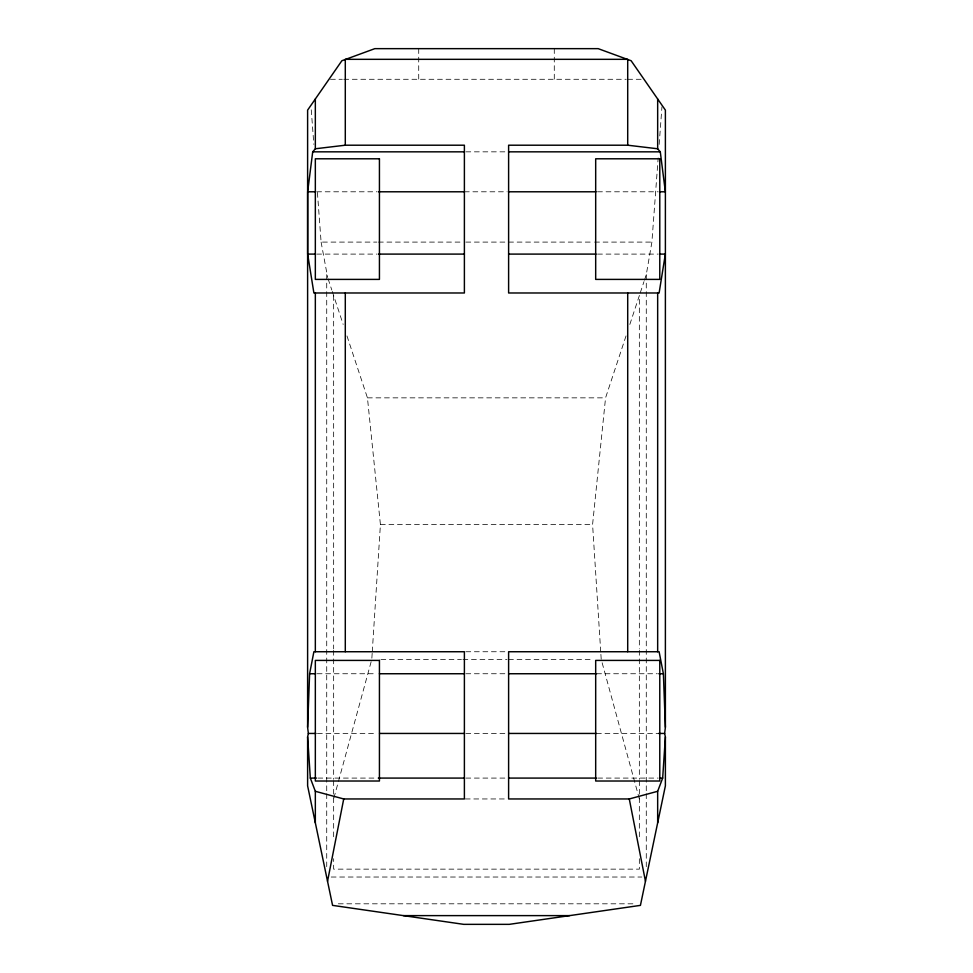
<?xml version="1.0" encoding="UTF-8"?>
<svg xmlns="http://www.w3.org/2000/svg" width="973" height="973" viewBox="0 0 973 973"><rect width="100%" height="100%" fill="white"/><g stroke="black" fill="none" stroke-linecap="round" stroke-linejoin="round"><path stroke-width="0.73" stroke-dasharray="4.87 3.65" d="M372.173 653.333L371.783 659.402L333.654 798.955M372.27 651.825L380.419 524.532L367.441 397.848L346.497 334.493M644.43 280.236L646.279 274.641L651.898 242.095L658.162 157.942M659.159 144.418L661.956 106.835M600.73 651.825L592.581 524.532L605.559 397.848L626.503 334.493M629.835 324.423L639.346 295.622L639.346 648.869M640.27 292.824L643.968 281.635M330.479 79.287L342.301 79.287M343.785 79.287L626.259 79.287M627.731 79.287L642.521 79.287M465.872 151.837L507.128 151.837M316.687 191.79L376.977 191.79M464.389 191.79L507.128 191.79M597.531 191.79L657.809 191.79M317.417 192.508L321.102 242.095L376.904 242.095M378.412 242.095L462.88 242.095M465.872 242.095L507.128 242.095M508.611 242.095L593.08 242.095M594.588 242.095L651.898 242.095M316.687 254.099L376.977 254.099M597.531 254.099L657.809 254.099M367.441 397.848L605.559 397.848M380.419 524.532L592.581 524.532M465.872 651.74L507.128 651.74M380.905 659.402L461.433 659.402M462.953 659.402L507.006 659.402M508.526 659.402L593.615 659.402M317.186 673.742L376.381 673.742M465.872 673.742L507.128 673.742M596.619 673.742L657.322 673.742M317.441 733.447L376.527 733.447M465.872 733.447L507.128 733.447M596.473 733.447L658.587 733.447M317.879 778.084L376.794 778.084M465.872 778.084L507.128 778.084M597.726 778.084L658.137 778.084M465.313 798.955L507.687 798.955M331.197 877.026L641.803 877.026M338.324 903.808L634.676 903.808M321.102 242.095L327.646 277.439M328.108 278.837L331.805 290.027M332.267 291.426L343.165 324.423M639.346 798.955L601.217 659.402L600.827 653.333M311.263 109.84L313.841 144.418M646.279 274.641L646.279 792.265M646.279 793.786L646.279 866.651M639.346 650.378L639.346 779.251M639.346 780.76L639.346 839.285M639.346 858.697L639.346 869.144L333.654 869.144L333.654 858.697M554.282 48.65L554.282 79.287M418.718 48.65L418.718 79.287M333.654 295.622L333.654 648.869M333.654 650.378L333.654 779.251M333.654 780.76L333.654 839.285M326.721 274.641L326.721 792.265M326.721 793.786L326.721 866.651"/><path stroke-width="1.46" d="M307.614 727.232L309.609 673.742L313.89 651.74L464.389 651.74L464.389 798.955L343.724 798.955L315.337 791.304L310.326 778.084L307.614 736.95L308.356 733.447L307.614 727.232L307.614 110.119L341.864 60.74L374.824 48.65L598.176 48.65L631.136 60.74L665.386 110.119L665.386 727.232L664.644 733.447L665.386 736.95L665.386 785.856L640.429 905.376L509.256 924.35L463.744 924.35L332.571 905.376L307.614 785.856L307.614 736.95M657.663 822.805L657.663 791.304L662.674 778.084L665.386 736.95M315.337 148.772L345.293 145.208L464.389 145.208L464.389 292.982L313.89 292.982L307.65 254.099L307.65 191.79L312.71 151.837L315.337 148.772L315.337 98.991M327.536 881.27L343.724 798.955M665.386 727.232L663.391 673.742L659.11 651.74L508.611 651.74L508.611 798.955L629.276 798.955L657.663 791.304M659.317 191.79L665.35 191.79L660.29 151.837L657.663 148.772L627.707 145.208L508.611 145.208L508.611 292.982L659.11 292.982L665.35 254.099L659.317 254.099M312.71 151.837L464.389 151.837M508.611 151.837L660.29 151.837M307.65 191.79L315.191 191.79M378.485 191.79L464.389 191.79M508.611 191.79L596.023 191.79M307.65 254.099L315.191 254.099M378.485 254.099L464.389 254.099M508.611 254.099L596.023 254.099M309.609 673.742L315.678 673.742M379.409 673.742L464.389 673.742M508.611 673.742L596.619 673.742M658.843 673.742L663.391 673.742M308.356 733.447L315.933 733.447M379.555 733.447L464.389 733.447M508.611 733.447L596.473 733.447M658.587 733.447L664.644 733.447M310.326 778.084L316.371 778.084M378.302 778.084L464.389 778.084M508.611 778.084L596.206 778.084M659.645 778.084L662.674 778.084M403.381 915.617L569.619 915.617M629.276 798.955L645.464 881.27M657.663 98.991L657.663 148.772M657.663 292.982L657.663 651.74M627.707 145.208L627.707 59.329L345.293 59.329L345.293 145.208M627.707 292.982L627.707 651.74M345.293 292.982L345.293 651.74M315.337 292.982L315.337 651.74M315.337 791.304L315.337 822.805M379.434 158.794L315.337 158.794L315.337 279.397L379.434 279.397L379.434 158.794M659.779 158.794L595.683 158.794L595.683 279.397L659.779 279.397L659.779 158.794M379.434 660.412L315.337 660.412L315.337 781.015L379.434 781.015L379.434 660.412M659.779 660.412L595.683 660.412L595.683 781.015L659.779 781.015L659.779 660.412"/></g></svg>
